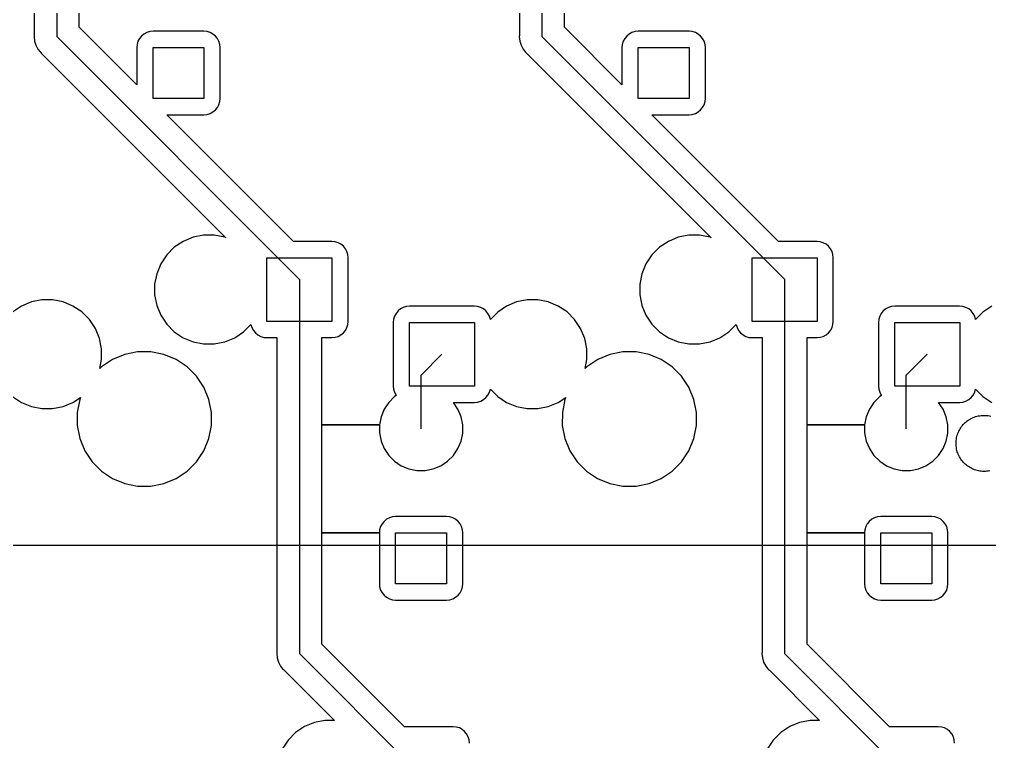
# Model space of a CAD drawing. Extents: x -29462 to 42578, y -23213 to 32194.
# Drawn here: x 19283 to 23516, y -16259 to -13109 of the extents above; entities that cross this region are included whole.
import ezdxf

# ---------------------------------------------------------------- set-up
doc = ezdxf.new("R2010")
doc.units = 0

msp = doc.modelspace()

# ---------------------------------------------------------------- linework, layer by layer
at = {"layer": 'Layer 1'}
for p, q in [((19445.9, -12170.7), (19445.9, -13184.1)), ((21562.6, -12170.7), (21562.6, -13184.1)), ((19347.8, -12380.5), (19347.8, -13179.4)), ((21464.4, -12380.5), (21464.4, -13179.4)), ((19544.472, -13143.572), (19544.4, -12760.6)), ((21661.072, -13143.572), (21661.1, -12760.6)), ((19795, -13394.1), (19544.472, -13143.572)), ((19852.0711, -13162.25467), (19838.7784, -13166.29044)), ((19865.9, -13160.9), (19852.0711, -13162.25467)), ((20088.07756, -13160.90576), (19865.9, -13160.9)), ((20101.93466, -13162.26043), (20088.07756, -13160.90576)), ((20115.22736, -13166.2962), (20101.93466, -13162.26043)), ((21911.6, -13394.1), (21661.072, -13143.572)), ((21968.6711, -13162.25467), (21955.3784, -13166.29044)), ((21982.5, -13160.9), (21968.6711, -13162.25467)), ((22204.77756, -13160.90576), (21982.5, -13160.9)), ((22218.63466, -13162.26043), (22204.77756, -13160.90576)), ((22231.92736, -13166.2962), (22218.63466, -13162.26043)), ((19347.8, -13179.4), (19347.320223, -13184.226)), ((19347.320223, -13184.226), (19349.239333, -13203.5018)), ((19349.239333, -13203.5018), (19354.855553, -13222.0438)), ((19445.9, -13184.1), (20504.23, -14242.43)), ((19800.42442, -13204.67264), (19796.38865, -13217.96534)), ((19806.97197, -13192.39594), (19800.42442, -13204.67264)), ((19815.7773, -13181.67154), (19806.97197, -13192.39594)), ((19826.53, -13172.83799), (19815.7773, -13181.67154)), ((19838.7784, -13166.29044), (19826.53, -13172.83799)), ((20127.47576, -13172.84375), (20115.22736, -13166.2962)), ((20138.22846, -13181.6773), (20127.47576, -13172.84375)), ((20147.03379, -13192.4017), (20138.22846, -13181.6773)), ((20153.58134, -13204.6784), (20147.03379, -13192.4017)), ((20157.61711, -13217.9711), (20153.58134, -13204.6784)), ((21464.4, -13179.4), (21463.920223, -13184.226)), ((21463.920223, -13184.226), (21465.839333, -13203.5018)), ((21465.839333, -13203.5018), (21471.455553, -13222.0438)), ((21562.6, -13184.1), (22620.93, -14242.43)), ((21917.02442, -13204.67264), (21912.98865, -13217.96534)), ((21923.57197, -13192.39594), (21917.02442, -13204.67264)), ((21932.3773, -13181.67154), (21923.57197, -13192.39594)), ((21943.13, -13172.83799), (21932.3773, -13181.67154)), ((21955.3784, -13166.29044), (21943.13, -13172.83799)), ((22244.17576, -13172.84375), (22231.92736, -13166.2962)), ((22254.92846, -13181.6773), (22244.17576, -13172.84375)), ((22263.73379, -13192.4017), (22254.92846, -13181.6773)), ((22270.28134, -13204.6784), (22263.73379, -13192.4017)), ((22274.31711, -13217.9711), (22270.28134, -13204.6784)), ((19354.855553, -13222.0438), (19363.971323, -13239.1182)), ((19363.971323, -13239.1182), (19373.199983, -13250.3506)), ((19795.00576, -13231.79424), (19795, -13394.1)), ((19796.38865, -13217.96534), (19795.00576, -13231.79424)), ((19865.9, -13454), (19865.9, -13231.8)), ((19865.9, -13231.8), (20088.1, -13231.8)), ((20088.1, -13231.8), (20088.1, -13454)), ((20159, -13231.8), (20157.61711, -13217.9711)), ((20159.02244, -13454.00576), (20159, -13231.8)), ((21471.455553, -13222.0438), (21480.571323, -13239.1182)), ((21480.571323, -13239.1182), (21489.799983, -13250.3506)), ((21911.60576, -13231.79424), (21911.6, -13394.1)), ((21912.98865, -13217.96534), (21911.60576, -13231.79424)), ((21982.5, -13454), (21982.5, -13231.8)), ((21982.5, -13231.8), (22204.7, -13231.8)), ((22204.7, -13231.8), (22204.7, -13454)), ((22275.7, -13231.8), (22274.31711, -13217.9711)), ((22275.62244, -13454.00576), (22275.7, -13231.8)), ((19373.199983, -13250.3506), (19373.2, -13250.4)), ((19373.2, -13250.4), (19376.27622, -13254.15355)), ((19376.27622, -13254.15355), (19380.02977, -13257.22977)), ((19380.02977, -13257.22977), (20184.10877, -14061.30877)), ((21489.799983, -13250.3506), (21489.8, -13250.4)), ((21489.8, -13250.4), (21492.87622, -13254.15355)), ((21492.87622, -13254.15355), (21496.62977, -13257.22977)), ((21496.62977, -13257.22977), (22300.70877, -14061.30877)), ((20088.1, -13454), (19865.9, -13454)), ((20157.63955, -13467.83466), (20159.02244, -13454.00576)), ((22204.7, -13454), (21982.5, -13454)), ((22274.23955, -13467.83466), (22275.62244, -13454.00576)), ((20138.2509, -13504.12846), (20147.05623, -13493.40406)), ((20147.05623, -13493.40406), (20153.60378, -13481.12736)), ((20153.60378, -13481.12736), (20157.63955, -13467.83466)), ((22254.8509, -13504.12846), (22263.65623, -13493.40406)), ((22263.65623, -13493.40406), (22270.20378, -13481.12736)), ((22270.20378, -13481.12736), (22274.23955, -13467.83466)), ((19925.853, -13524.953), (20088.1, -13524.9)), ((20478.5, -14077.6), (19925.853, -13524.953)), ((20088.1, -13524.9), (20101.9571, -13523.54533)), ((20101.9571, -13523.54533), (20115.2498, -13519.50956)), ((20115.2498, -13519.50956), (20127.4982, -13512.96201)), ((20127.4982, -13512.96201), (20138.2509, -13504.12846)), ((22042.453, -13524.953), (22204.7, -13524.9)), ((22595.1, -14077.6), (22042.453, -13524.953)), ((22204.7, -13524.9), (22218.5571, -13523.54533)), ((22218.5571, -13523.54533), (22231.8498, -13519.50956)), ((22231.8498, -13519.50956), (22244.0982, -13512.96201)), ((22244.0982, -13512.96201), (22254.8509, -13504.12846)), ((20086.6, -14050.1), (20040.7671, -14059.21577)), ((20133.39343, -14050.161), (20086.6, -14050.1)), ((20179.22633, -14059.27677), (20133.39343, -14050.161)), ((22203.3, -14050.1), (22157.4671, -14059.21577)), ((22249.99343, -14050.161), (22203.3, -14050.1)), ((22295.82633, -14059.27677), (22249.99343, -14050.161)), ((19997.6154, -14077.10867), (19958.7534, -14103.04487)), ((20040.7671, -14059.21577), (19997.6154, -14077.10867)), ((20184.10877, -14061.30877), (20179.22633, -14059.27677)), ((20646.10576, -14077.60576), (20478.5, -14077.6)), ((20659.93466, -14078.96043), (20646.10576, -14077.60576)), ((20673.22736, -14082.9962), (20659.93466, -14078.96043)), ((20685.50406, -14089.54375), (20673.22736, -14082.9962)), ((20696.22846, -14098.3773), (20685.50406, -14089.54375)), ((22114.3154, -14077.10867), (22075.4534, -14103.04487)), ((22157.4671, -14059.21577), (22114.3154, -14077.10867)), ((22300.70877, -14061.30877), (22295.82633, -14059.27677)), ((22762.80576, -14077.60576), (22595.1, -14077.6)), ((22776.63466, -14078.96043), (22762.80576, -14077.60576)), ((22789.92736, -14082.9962), (22776.63466, -14078.96043)), ((22802.20406, -14089.54375), (22789.92736, -14082.9962)), ((22812.92846, -14098.3773), (22802.20406, -14089.54375)), ((19925.7052, -14136.09307), (19899.7408, -14174.95507)), ((19958.7534, -14103.04487), (19925.7052, -14136.09307)), ((20705.06201, -14109.13), (20696.22846, -14098.3773)), ((20711.60956, -14121.3784), (20705.06201, -14109.13)), ((20715.64533, -14134.6711), (20711.60956, -14121.3784)), ((20717, -14148.5), (20715.64533, -14134.6711)), ((22042.4052, -14136.09307), (22016.4408, -14174.95507)), ((22075.4534, -14103.04487), (22042.4052, -14136.09307)), ((22821.76201, -14109.13), (22812.92846, -14098.3773)), ((22828.30956, -14121.3784), (22821.76201, -14109.13)), ((22832.34533, -14134.6711), (22828.30956, -14121.3784)), ((22833.7, -14148.5), (22832.34533, -14134.6711)), ((19899.7408, -14174.95507), (19881.8761, -14218.13507)), ((20362.8, -14426.2), (20362.8, -14148.5)), ((20362.8, -14148.5), (20646.1, -14148.5)), ((20646.1, -14148.5), (20646.1, -14426.2)), ((20716.99424, -14426.20576), (20717, -14148.5)), ((22016.4408, -14174.95507), (21998.5761, -14218.13507)), ((22479.4, -14426.2), (22479.4, -14148.5)), ((22479.4, -14148.5), (22762.8, -14148.5)), ((22762.8, -14148.5), (22762.8, -14426.2)), ((22833.69424, -14426.20576), (22833.7, -14148.5)), ((19881.8761, -14218.13507), (19872.76033, -14263.96797)), ((21998.5761, -14218.13507), (21989.46033, -14263.96797)), ((20504.3, -14242.5), (20504.3, -14287.3)), ((22620.9, -14242.5), (22620.9, -14287.3)), ((19872.76033, -14263.96797), (19872.8, -14310.7)), ((20504.3, -14287.3), (20504.3, -15874.8)), ((21989.46033, -14263.96797), (21989.4, -14310.7)), ((22620.9, -14287.3), (22620.9, -15874.8)), ((19335.2671, -14341.51577), (19292.1154, -14359.40867)), ((19381.1, -14332.4), (19335.2671, -14341.51577)), ((19427.83213, -14332.33203), (19381.1, -14332.4)), ((19473.66503, -14341.4478), (19427.83213, -14332.33203)), ((19516.84503, -14359.3407), (19473.66503, -14341.4478)), ((19872.8, -14310.7), (19881.91577, -14356.5329)), ((21451.8671, -14341.51577), (21408.7154, -14359.40867)), ((21497.7, -14332.4), (21451.8671, -14341.51577)), ((21544.43213, -14332.33203), (21497.7, -14332.4)), ((21590.26503, -14341.4478), (21544.43213, -14332.33203)), ((21633.44503, -14359.3407), (21590.26503, -14341.4478)), ((21989.4, -14310.7), (21998.51577, -14356.5329)), ((19292.1154, -14359.40867), (19253.2534, -14385.34487)), ((19555.67873, -14385.2769), (19516.84503, -14359.3407)), ((19588.72693, -14418.3251), (19555.67873, -14385.2769)), ((19881.91577, -14356.5329), (19899.78047, -14399.7129)), ((20934.8773, -14380.57154), (20926.04375, -14391.32424)), ((20945.6017, -14371.73799), (20934.8773, -14380.57154)), ((20957.8784, -14365.19044), (20945.6017, -14371.73799)), ((20971.1711, -14361.15467), (20957.8784, -14365.19044)), ((20985, -14359.8), (20971.1711, -14361.15467)), ((21268.281606, -14359.831975), (20985, -14359.8)), ((21282.110506, -14361.186645), (21268.281606, -14359.831975)), ((21295.431406, -14365.222415), (21282.110506, -14361.186645)), ((21307.679806, -14371.769965), (21295.431406, -14365.222415)), ((21318.432506, -14380.603515), (21307.679806, -14371.769965)), ((21327.237836, -14391.356215), (21318.432506, -14380.603515)), ((21369.8534, -14385.34487), (21337.8776, -14417.34887)), ((21408.7154, -14359.40867), (21369.8534, -14385.34487)), ((21672.27873, -14385.2769), (21633.44503, -14359.3407)), ((21705.32693, -14418.3251), (21672.27873, -14385.2769)), ((21998.51577, -14356.5329), (22016.38047, -14399.7129)), ((23051.4773, -14380.57154), (23042.64375, -14391.32424)), ((23062.2017, -14371.73799), (23051.4773, -14380.57154)), ((23074.4784, -14365.19044), (23062.2017, -14371.73799)), ((23087.7711, -14361.15467), (23074.4784, -14365.19044)), ((23101.6, -14359.8), (23087.7711, -14361.15467)), ((23384.981606, -14359.831975), (23101.6, -14359.8)), ((23398.810506, -14361.186645), (23384.981606, -14359.831975)), ((23412.131406, -14365.222415), (23398.810506, -14361.186645)), ((23424.379806, -14371.769965), (23412.131406, -14365.222415)), ((23435.132506, -14380.603515), (23424.379806, -14371.769965)), ((23443.937836, -14391.356215), (23435.132506, -14380.603515)), ((23486.5534, -14385.34487), (23454.5776, -14417.34887)), ((23525.4154, -14359.40867), (23486.5534, -14385.34487)), ((19614.69133, -14457.1871), (19588.72693, -14418.3251)), ((19899.78047, -14399.7129), (19925.74487, -14438.5749)), ((20646.1, -14426.2), (20362.8, -14426.2)), ((20715.63957, -14440.03466), (20716.99424, -14426.20576)), ((20914.10576, -14430.69424), (20914.1, -14708.5)), ((20915.46043, -14416.86534), (20914.10576, -14430.69424)), ((20919.4962, -14403.57264), (20915.46043, -14416.86534)), ((20926.04375, -14391.32424), (20919.4962, -14403.57264)), ((20985, -14708.5), (20985, -14430.7)), ((20985, -14430.7), (21268.3, -14430.7)), ((21268.3, -14430.7), (21268.3, -14708.5)), ((21333.785386, -14403.604615), (21327.237836, -14391.356215)), ((21337.821156, -14416.897315), (21333.785386, -14403.604615)), ((21337.8776, -14417.34887), (21337.821156, -14416.897315)), ((21731.29133, -14457.1871), (21705.32693, -14418.3251)), ((22016.38047, -14399.7129), (22042.34487, -14438.5749)), ((22762.8, -14426.2), (22479.4, -14426.2)), ((22832.33957, -14440.03466), (22833.69424, -14426.20576)), ((23032.06043, -14416.86534), (23030.70576, -14430.69424)), ((23030.70576, -14430.69424), (23030.8, -14708.5)), ((23036.0962, -14403.57264), (23032.06043, -14416.86534)), ((23042.64375, -14391.32424), (23036.0962, -14403.57264)), ((23101.6, -14708.5), (23101.6, -14430.7)), ((23101.6, -14430.7), (23385, -14430.7)), ((23385, -14430.7), (23385, -14708.5)), ((23450.485386, -14403.604615), (23443.937836, -14391.356215)), ((23454.521156, -14416.897315), (23450.485386, -14403.604615)), ((23454.5776, -14417.34887), (23454.521156, -14416.897315)), ((19632.58423, -14500.3671), (19614.69133, -14457.1871)), ((19925.74487, -14438.5749), (19958.79307, -14471.5949)), ((19958.79307, -14471.5949), (19997.65507, -14497.5593)), ((20222.4129, -14497.59133), (20261.2466, -14471.62693)), ((20261.2466, -14471.62693), (20293.2224, -14439.65113)), ((20293.2224, -14439.65113), (20293.278844, -14440.102685)), ((20293.278844, -14440.102685), (20297.314614, -14453.395385)), ((20297.314614, -14453.395385), (20303.862164, -14465.643785)), ((20303.862164, -14465.643785), (20312.667494, -14476.396485)), ((20696.2227, -14476.32846), (20705.05625, -14465.57576)), ((20705.05625, -14465.57576), (20711.6038, -14453.32736)), ((20711.6038, -14453.32736), (20715.63957, -14440.03466)), ((21749.18423, -14500.3671), (21731.29133, -14457.1871)), ((22042.34487, -14438.5749), (22075.39307, -14471.5949)), ((22075.39307, -14471.5949), (22114.25507, -14497.5593)), ((22339.0129, -14497.59133), (22377.8466, -14471.62693)), ((22377.8466, -14471.62693), (22409.8224, -14439.65113)), ((22409.8224, -14439.65113), (22409.878844, -14440.102685)), ((22409.878844, -14440.102685), (22413.914614, -14453.395385)), ((22413.914614, -14453.395385), (22420.462164, -14465.643785)), ((22420.462164, -14465.643785), (22429.267494, -14476.396485)), ((22812.9227, -14476.32846), (22821.75625, -14465.57576)), ((22821.75625, -14465.57576), (22828.3038, -14453.32736)), ((22828.3038, -14453.32736), (22832.33957, -14440.03466)), ((19641.7, -14546.2), (19632.58423, -14500.3671)), ((19997.65507, -14497.5593), (20040.80677, -14515.4522)), ((20040.80677, -14515.4522), (20086.63967, -14524.56797)), ((20133.4, -14524.6), (20179.2329, -14515.48423)), ((20179.2329, -14515.48423), (20222.4129, -14497.59133)), ((20312.667494, -14476.396485), (20323.420194, -14485.201815)), ((20323.420194, -14485.201815), (20335.668594, -14491.777585)), ((20335.668594, -14491.777585), (20348.989494, -14495.813355)), ((20348.989494, -14495.813355), (20362.818394, -14497.168025)), ((20362.818394, -14497.168025), (20406.1, -14497.1)), ((20406.1, -14497.1), (20406.1, -15870)), ((20602.8, -14877.2), (20602.8, -14497.1)), ((20602.8, -14497.1), (20646.1, -14497.1)), ((20646.1, -14497.1), (20659.9289, -14495.74533)), ((20659.9289, -14495.74533), (20673.2216, -14491.70956)), ((20673.2216, -14491.70956), (20685.4983, -14485.13379)), ((20685.4983, -14485.13379), (20696.2227, -14476.32846)), ((21758.3, -14546.2), (21749.18423, -14500.3671)), ((22114.25507, -14497.5593), (22157.40677, -14515.4522)), ((22157.40677, -14515.4522), (22203.23967, -14524.56797)), ((22250, -14524.6), (22295.8329, -14515.48423)), ((22295.8329, -14515.48423), (22339.0129, -14497.59133)), ((22429.267494, -14476.396485), (22440.020194, -14485.201815)), ((22440.020194, -14485.201815), (22452.268594, -14491.777585)), ((22452.268594, -14491.777585), (22465.589494, -14495.813355)), ((22465.589494, -14495.813355), (22479.418394, -14497.168025)), ((22479.418394, -14497.168025), (22522.8, -14497.1)), ((22522.8, -14497.1), (22522.8, -15870)), ((22719.4, -14877.2), (22719.4, -14497.1)), ((22719.4, -14497.1), (22762.8, -14497.1)), ((22762.8, -14497.1), (22776.6289, -14495.74533)), ((22776.6289, -14495.74533), (22789.9216, -14491.70956)), ((22789.9216, -14491.70956), (22802.1983, -14485.13379)), ((22802.1983, -14485.13379), (22812.9227, -14476.32846)), ((19641.64592, -14592.92314), (19641.7, -14546.2)), ((19798.9, -14559), (19742.3427, -14570.2607)), ((19856.5659, -14559.0377), (19798.9, -14559)), ((19913.1232, -14570.2984), (19856.5659, -14559.0377)), ((20086.63967, -14524.56797), (20133.4, -14524.6)), ((21758.34592, -14592.92314), (21758.3, -14546.2)), ((21915.6, -14559), (21859.0427, -14570.2607)), ((21973.2659, -14559.0377), (21915.6, -14559)), ((22029.8232, -14570.2984), (21973.2659, -14559.0377)), ((22203.23967, -14524.56797), (22250, -14524.6)), ((19633.96948, -14631.53114), (19641.64592, -14592.92314)), ((19689.0592, -14592.3305), (19641.1097, -14624.3627)), ((19742.3427, -14570.2607), (19689.0592, -14592.3305)), ((19966.4067, -14592.3682), (19913.1232, -14570.2984)), ((20014.3562, -14624.4004), (19966.4067, -14592.3682)), ((21035.1, -14660.7), (21126.5399, -14569.5423)), ((21750.66948, -14631.53114), (21758.34592, -14592.92314)), ((21805.7592, -14592.3305), (21757.8097, -14624.3627)), ((21859.0427, -14570.2607), (21805.7592, -14592.3305)), ((22083.1067, -14592.3682), (22029.8232, -14570.2984)), ((22131.0562, -14624.4004), (22083.1067, -14592.3682)), ((23151.8, -14660.7), (23243.2399, -14569.5423)), ((19641.1097, -14624.3627), (19633.96948, -14631.53114)), ((20055.1373, -14665.1815), (20014.3562, -14624.4004)), ((21757.8097, -14624.3627), (21750.66948, -14631.53114)), ((22171.8373, -14665.1815), (22131.0562, -14624.4004)), ((20087.1695, -14713.1592), (20055.1373, -14665.1815)), ((21035.1, -14895), (21035.1, -14660.7)), ((22203.8695, -14713.1592), (22171.8373, -14665.1815)), ((23151.8, -14895), (23151.8, -14660.7)), ((20109.2393, -14766.4145), (20087.1695, -14713.1592)), ((20914.1, -14708.5), (20915.45467, -14722.3289)), ((20915.45467, -14722.3289), (20919.49044, -14735.6216)), ((21268.3, -14708.5), (20985, -14708.5)), ((21333.80378, -14735.62736), (21337.83955, -14722.33466)), ((21337.83955, -14722.33466), (21337.895994, -14721.883105)), ((21337.895994, -14721.883105), (21369.871794, -14753.858905)), ((22225.9393, -14766.4145), (22203.8695, -14713.1592)), ((23030.8, -14708.5), (23032.15467, -14722.3289)), ((23032.15467, -14722.3289), (23036.19044, -14735.6216)), ((23385, -14708.5), (23101.6, -14708.5)), ((23450.50378, -14735.62736), (23454.53955, -14722.33466)), ((23454.53955, -14722.33466), (23454.595994, -14721.883105)), ((23454.595994, -14721.883105), (23486.571794, -14753.858905)), ((19253.171794, -14753.858905), (19292.033794, -14779.823305)), ((19516.8129, -14779.79133), (19549.8329, -14757.72153)), ((19546.24868, -14766.38575), (19534.98798, -14822.97125)), ((19549.8329, -14757.72153), (19546.24868, -14766.38575)), ((20120.5, -14823), (20109.2393, -14766.4145)), ((20919.518665, -14754.05066), (20894.231565, -14779.36596)), ((20919.49044, -14735.6216), (20926.03799, -14747.87)), ((20926.997545, -14749.05533), (20919.518665, -14754.05066)), ((20926.03799, -14747.87), (20926.997545, -14749.05533)), ((21295.4498, -14774.00956), (21307.6982, -14767.43379)), ((21307.6982, -14767.43379), (21318.4509, -14758.62846)), ((21318.4509, -14758.62846), (21327.25623, -14747.87576)), ((21327.25623, -14747.87576), (21333.80378, -14735.62736)), ((21369.871794, -14753.858905), (21408.733794, -14779.823305)), ((21633.5129, -14779.79133), (21666.5329, -14757.72153)), ((21662.94868, -14766.38575), (21651.68798, -14822.97125)), ((21666.5329, -14757.72153), (21662.94868, -14766.38575)), ((22237.2, -14823), (22225.9393, -14766.4145)), ((23036.218665, -14754.05066), (23010.931565, -14779.36596)), ((23036.19044, -14735.6216), (23042.73799, -14747.87)), ((23043.697545, -14749.05533), (23036.218665, -14754.05066)), ((23042.73799, -14747.87), (23043.697545, -14749.05533)), ((23412.1498, -14774.00956), (23424.3982, -14767.43379)), ((23424.3982, -14767.43379), (23435.1509, -14758.62846)), ((23435.1509, -14758.62846), (23443.95623, -14747.87576)), ((23443.95623, -14747.87576), (23450.50378, -14735.62736)), ((23486.571794, -14753.858905), (23525.433794, -14779.823305)), ((19292.033794, -14779.823305), (19335.185494, -14797.716205)), ((19335.185494, -14797.716205), (19381.018394, -14806.831975)), ((19381.018394, -14806.831975), (19427.8, -14806.8)), ((19427.8, -14806.8), (19473.6329, -14797.68423)), ((19473.6329, -14797.68423), (19516.8129, -14779.79133)), ((20874.334865, -14809.11216), (20860.647065, -14842.16036)), ((20894.231565, -14779.36596), (20874.334865, -14809.11216)), ((21196.34132, -14809.0434), (21176.47292, -14779.3254)), ((21176.47292, -14779.3254), (21268.3, -14779.4)), ((21210.02912, -14842.0916), (21196.34132, -14809.0434)), ((21268.3, -14779.4), (21282.1289, -14778.04533)), ((21282.1289, -14778.04533), (21295.4498, -14774.00956)), ((21408.733794, -14779.823305), (21451.885494, -14797.716205)), ((21451.885494, -14797.716205), (21497.718394, -14806.831975)), ((21497.718394, -14806.831975), (21544.5, -14806.8)), ((21544.5, -14806.8), (21590.3329, -14797.68423)), ((21590.3329, -14797.68423), (21633.5129, -14779.79133)), ((22991.034865, -14809.11216), (22977.347065, -14842.16036)), ((23010.931565, -14779.36596), (22991.034865, -14809.11216)), ((23312.94132, -14809.0434), (23293.07292, -14779.3254)), ((23293.07292, -14779.3254), (23385, -14779.4)), ((23326.62912, -14842.0916), (23312.94132, -14809.0434)), ((23385, -14779.4), (23398.8289, -14778.04533)), ((23398.8289, -14778.04533), (23412.1498, -14774.00956)), ((19534.98798, -14822.97125), (19535, -14880.6)), ((20120.5341, -14880.666), (20120.5, -14823)), ((20860.647065, -14842.16036), (20853.647955, -14877.26876)), ((21217, -14877.2), (21210.02912, -14842.0916)), ((21651.68798, -14822.97125), (21651.6, -14880.6)), ((22237.2341, -14880.666), (22237.2, -14823)), ((22977.347065, -14842.16036), (22970.347955, -14877.26876)), ((23333.6, -14877.2), (23326.62912, -14842.0916)), ((23422.741417, -14857.029133), (23427.682579, -14853.845202)), ((23427.682579, -14853.845202), (23432.782982, -14850.896065)), ((23432.782982, -14850.896065), (23438.035009, -14848.189365)), ((23438.035009, -14848.189365), (23443.431046, -14845.732747)), ((23443.431046, -14845.732747), (23448.963478, -14843.533855)), ((23448.963478, -14843.533855), (23454.62469, -14841.600331)), ((23454.62469, -14841.600331), (23460.407066, -14839.939821)), ((23460.407066, -14839.939821), (23466.302991, -14838.559968)), ((23466.302991, -14838.559968), (23472.304851, -14837.468415)), ((23472.304851, -14837.468415), (23478.405029, -14836.672807)), ((23478.405029, -14836.672807), (23484.595912, -14836.180788)), ((23484.595912, -14836.180788), (23490.869884, -14836)), ((23490.869884, -14836), (23490.87, -14836)), ((23490.87, -14836), (23491.271884, -14836)), ((23491.271884, -14836), (23497.333901, -14836.149235)), ((23497.333901, -14836.149235), (23503.354808, -14836.596262)), ((23503.354808, -14836.596262), (23509.324578, -14837.33693)), ((23509.324578, -14837.33693), (23515.233187, -14838.367087)), ((23515.233187, -14838.367087), (23521.070611, -14839.682581)), ((19535, -14880.6), (19546.2607, -14937.1573)), ((20109.2734, -14937.2233), (20120.5341, -14880.666)), ((20602.8, -15348.5), (20602.8, -14877.2)), ((20602.8, -14877.2), (20853.6, -14877.2)), ((20853.647955, -14877.26876), (20602.8, -14877.2)), ((20853.6, -14877.2), (20853.6, -14913)), ((21216.97348, -14913.02662), (21217, -14877.2)), ((21651.6, -14880.6), (21662.8607, -14937.1573)), ((22225.9734, -14937.2233), (22237.2341, -14880.666)), ((22719.4, -15348.5), (22719.4, -14877.2)), ((22719.4, -14877.2), (22970.3, -14877.2)), ((22970.347955, -14877.26876), (22719.4, -14877.2)), ((22970.3, -14877.2), (22970.3, -14913)), ((23333.67348, -14913.02662), (23333.6, -14877.2)), ((23383.763328, -14900.100472), (23386.693257, -14894.989011)), ((23386.693257, -14894.989011), (23389.858578, -14890.035906)), ((23389.858578, -14890.035906), (23393.251675, -14885.248801)), ((23393.251675, -14885.248801), (23396.864933, -14880.635339)), ((23396.864933, -14880.635339), (23400.690737, -14876.203165)), ((23400.690737, -14876.203165), (23404.721472, -14871.959921)), ((23404.721472, -14871.959921), (23408.949522, -14867.913252)), ((23408.949522, -14867.913252), (23413.367274, -14864.070802)), ((23413.367274, -14864.070802), (23417.96711, -14860.440214)), ((23417.96711, -14860.440214), (23422.741417, -14857.029133)), ((19546.2607, -14937.1573), (19568.3305, -14990.4408)), ((20087.2036, -14990.5068), (20109.2734, -14937.2233)), ((20853.6, -14913), (20860.59911, -14948.1084)), ((21210.0026, -14948.13502), (21216.97348, -14913.02662)), ((21662.8607, -14937.1573), (21684.9305, -14990.4408)), ((22203.9036, -14990.5068), (22225.9734, -14937.2233)), ((22970.3, -14913), (22977.29911, -14948.1084)), ((23326.7026, -14948.13502), (23333.67348, -14913.02662)), ((23369.711795, -14945.775703), (23370.48445, -14939.672574)), ((23370.48445, -14939.672574), (23371.553416, -14933.666651)), ((23371.553416, -14933.666651), (23372.91108, -14927.765576)), ((23372.91108, -14927.765576), (23374.549826, -14921.976994)), ((23374.549826, -14921.976994), (23376.462039, -14916.308549)), ((23376.462039, -14916.308549), (23378.640104, -14910.767884)), ((23378.640104, -14910.767884), (23381.076405, -14905.362644)), ((23381.076405, -14905.362644), (23383.763328, -14900.100472)), ((20860.59911, -14948.1084), (20874.28691, -14981.1566)), ((20874.28691, -14981.1566), (20894.18361, -15010.9028)), ((21176.4181, -15010.92942), (21196.3148, -14981.18322)), ((21196.3148, -14981.18322), (21210.0026, -14948.13502)), ((22977.29911, -14948.1084), (22990.98691, -14981.1566)), ((22990.98691, -14981.1566), (23010.88361, -15010.9028)), ((23293.1181, -15010.92942), (23313.0148, -14981.18322)), ((23313.0148, -14981.18322), (23326.7026, -14948.13502)), ((23369.085884, -14958.243), (23369.243068, -14951.968393)), ((23369.246693, -14964.529857), (23369.085884, -14958.243)), ((23369.243068, -14951.968393), (23369.711795, -14945.775703)), ((23369.720177, -14970.734158), (23369.246693, -14964.529857)), ((23370.498665, -14976.848232), (23369.720177, -14970.734158)), ((23371.574487, -14982.864407), (23370.498665, -14976.848232)), ((23372.939971, -14988.775014), (23371.574487, -14982.864407)), ((19568.3305, -14990.4408), (19600.3627, -15038.4185)), ((20055.1714, -15038.4845), (20087.2036, -14990.5068)), ((20894.18361, -15010.9028), (20919.47071, -15036.2181)), ((21151.131, -15036.24472), (21176.4181, -15010.92942)), ((21684.9305, -14990.4408), (21716.9627, -15038.4185)), ((22171.8714, -15038.4845), (22203.9036, -14990.5068)), ((23010.88361, -15010.9028), (23036.17071, -15036.2181)), ((23267.831, -15036.24472), (23293.1181, -15010.92942)), ((23374.587447, -14994.572382), (23372.939971, -14988.775014)), ((23376.509245, -15000.248839), (23374.587447, -14994.572382)), ((23378.697694, -15005.796717), (23376.509245, -15000.248839)), ((23381.145123, -15011.208343), (23378.697694, -15005.796717)), ((23383.843861, -15016.476048), (23381.145123, -15011.208343)), ((23386.786238, -15021.59216), (23383.843861, -15016.476048)), ((23389.964582, -15026.549009), (23386.786238, -15021.59216)), ((19600.3627, -15038.4185), (19641.1438, -15079.1714)), ((20014.3903, -15079.2374), (20055.1714, -15038.4845)), ((20919.47071, -15036.2181), (20949.21691, -15056.0865)), ((20949.21691, -15056.0865), (20982.29331, -15069.8025)), ((21088.3084, -15069.82912), (21121.3848, -15056.11312)), ((21121.3848, -15056.11312), (21151.131, -15036.24472)), ((21716.9627, -15038.4185), (21757.7438, -15079.1714)), ((22131.0903, -15079.2374), (22171.8714, -15038.4845)), ((23036.17071, -15036.2181), (23065.91691, -15056.0865)), ((23065.91691, -15056.0865), (23098.99331, -15069.8025)), ((23205.0084, -15069.82912), (23238.0848, -15056.11312)), ((23238.0848, -15056.11312), (23267.831, -15036.24472)), ((23393.371224, -15031.338925), (23389.964582, -15026.549009)), ((23396.998493, -15035.954236), (23393.371224, -15031.338925)), ((23400.838717, -15040.387273), (23396.998493, -15035.954236)), ((23404.884227, -15044.630364), (23400.838717, -15040.387273)), ((23409.127351, -15048.675839), (23404.884227, -15044.630364)), ((23413.560419, -15052.516027), (23409.127351, -15048.675839)), ((23418.17576, -15056.143258), (23413.560419, -15052.516027)), ((23422.965704, -15059.549861), (23418.17576, -15056.143258)), ((23427.922579, -15062.728165), (23422.965704, -15059.549861)), ((23433.038715, -15065.6705), (23427.922579, -15062.728165)), ((23438.306442, -15068.369195), (23433.038715, -15065.6705)), ((19641.1438, -15079.1714), (19689.0933, -15111.2318)), ((19966.4408, -15111.2978), (20014.3903, -15079.2374)), ((20982.29331, -15069.8025), (21017.37351, -15076.77338)), ((21017.37351, -15076.77338), (21053.2, -15076.8)), ((21053.2, -15076.8), (21088.3084, -15069.82912)), ((21757.7438, -15079.1714), (21805.6933, -15111.2318)), ((22083.1408, -15111.2978), (22131.0903, -15079.2374)), ((23098.99331, -15069.8025), (23134.07351, -15076.77338)), ((23134.07351, -15076.77338), (23169.9, -15076.8)), ((23169.9, -15076.8), (23205.0084, -15069.82912)), ((23443.718088, -15070.816579), (23438.306442, -15068.369195)), ((23449.265984, -15073.004982), (23443.718088, -15070.816579)), ((23454.942457, -15074.926734), (23449.265984, -15073.004982)), ((23460.739839, -15076.574163), (23454.942457, -15074.926734)), ((23466.650457, -15077.939599), (23460.739839, -15076.574163)), ((23472.666641, -15079.015371), (23466.650457, -15077.939599)), ((23478.780721, -15079.793809), (23472.666641, -15079.015371)), ((23484.985025, -15080.267242), (23478.780721, -15079.793809)), ((23491.271884, -15080.428), (23484.985025, -15080.267242)), ((23497.560865, -15080.270074), (23491.271884, -15080.428)), ((23503.767356, -15079.79924), (23497.560865, -15080.270074)), ((23509.883677, -15079.023172), (23503.767356, -15079.79924)), ((23515.902151, -15077.949547), (23509.883677, -15079.023172)), ((19689.0933, -15111.2318), (19742.3768, -15133.3016)), ((19742.3768, -15133.3016), (19798.9341, -15144.534)), ((19798.9341, -15144.534), (19856.6, -15144.6)), ((19856.6, -15144.6), (19913.1573, -15133.3676)), ((19913.1573, -15133.3676), (19966.4408, -15111.2978)), ((21805.6933, -15111.2318), (21858.9768, -15133.3016)), ((21858.9768, -15133.3016), (21915.5341, -15144.534)), ((21915.5341, -15144.534), (21973.3, -15144.6)), ((21973.3, -15144.6), (22029.8573, -15133.3676)), ((22029.8573, -15133.3676), (22083.1408, -15111.2978)), ((20910.3711, -15278.95467), (20897.0784, -15282.99044)), ((20924.2, -15277.6), (20910.3711, -15278.95467)), ((21146.37756, -15277.60576), (20924.2, -15277.6)), ((21160.23466, -15278.96043), (21146.37756, -15277.60576)), ((21173.52736, -15282.9962), (21160.23466, -15278.96043)), ((23027.0711, -15278.95467), (23013.7784, -15282.99044)), ((23040.9, -15277.6), (23027.0711, -15278.95467)), ((23263.07756, -15277.60576), (23040.9, -15277.6)), ((23276.93466, -15278.96043), (23263.07756, -15277.60576)), ((23290.22736, -15282.9962), (23276.93466, -15278.96043)), ((20858.72442, -15321.37264), (20854.68865, -15334.66534)), ((20865.27197, -15309.09594), (20858.72442, -15321.37264)), ((20874.0773, -15298.37154), (20865.27197, -15309.09594)), ((20884.83, -15289.53799), (20874.0773, -15298.37154)), ((20897.0784, -15282.99044), (20884.83, -15289.53799)), ((21185.77576, -15289.54375), (21173.52736, -15282.9962)), ((21196.52846, -15298.3773), (21185.77576, -15289.54375)), ((21205.33379, -15309.1017), (21196.52846, -15298.3773)), ((21211.88134, -15321.3784), (21205.33379, -15309.1017)), ((21215.91711, -15334.6711), (21211.88134, -15321.3784)), ((22975.42442, -15321.37264), (22971.38865, -15334.66534)), ((22981.97197, -15309.09594), (22975.42442, -15321.37264)), ((22990.7773, -15298.37154), (22981.97197, -15309.09594)), ((23001.53, -15289.53799), (22990.7773, -15298.37154)), ((23013.7784, -15282.99044), (23001.53, -15289.53799)), ((23302.47576, -15289.54375), (23290.22736, -15282.9962)), ((23313.22846, -15298.3773), (23302.47576, -15289.54375)), ((23322.03379, -15309.1017), (23313.22846, -15298.3773)), ((23328.58134, -15321.3784), (23322.03379, -15309.1017)), ((23332.61711, -15334.6711), (23328.58134, -15321.3784)), ((20602.785, -15834.085), (20602.8, -15348.5)), ((20853.30576, -15348.49424), (20602.8, -15348.5)), ((20602.8, -15348.5), (20853.3, -15348.5)), ((20853.3, -15348.5), (20853.3, -15570.7)), ((20854.68865, -15334.66534), (20853.30576, -15348.49424)), ((20924.2, -15570.7), (20924.2, -15348.5)), ((20924.2, -15348.5), (21146.4, -15348.5)), ((21146.4, -15348.5), (21146.4, -15570.7)), ((21217.3, -15348.5), (21215.91711, -15334.6711)), ((21217.32244, -15570.70576), (21217.3, -15348.5)), ((22970.00576, -15348.49424), (22719.4, -15348.5)), ((22719.485, -15834.085), (22719.4, -15348.5)), ((22719.4, -15348.5), (22970, -15348.5)), ((22970, -15348.5), (22970, -15570.7)), ((22971.38865, -15334.66534), (22970.00576, -15348.49424)), ((23040.9, -15570.7), (23040.9, -15348.5)), ((23040.9, -15348.5), (23263.1, -15348.5)), ((23263.1, -15348.5), (23263.1, -15570.7)), ((23334, -15348.5), (23332.61711, -15334.6711)), ((23334.02244, -15570.70576), (23334, -15348.5)), ((4404.28, -15402.5), (42577.9, -15402.5)), ((20853.3, -15570.7), (20854.68289, -15584.5289)), ((21146.4, -15570.7), (20924.2, -15570.7)), ((21215.93955, -15584.53466), (21217.32244, -15570.70576)), ((22970, -15570.7), (22971.38289, -15584.5289)), ((23263.1, -15570.7), (23040.9, -15570.7)), ((23332.63955, -15584.53466), (23334.02244, -15570.70576)), ((20854.68289, -15584.5289), (20858.71866, -15597.8216)), ((20858.71866, -15597.8216), (20865.26621, -15610.0983)), ((20865.26621, -15610.0983), (20874.07154, -15620.8227)), ((21196.5509, -15620.82846), (21205.35623, -15610.10406)), ((21205.35623, -15610.10406), (21211.90378, -15597.82736)), ((21211.90378, -15597.82736), (21215.93955, -15584.53466)), ((22971.38289, -15584.5289), (22975.41866, -15597.8216)), ((22975.41866, -15597.8216), (22981.96621, -15610.0983)), ((22981.96621, -15610.0983), (22990.77154, -15620.8227)), ((23313.2509, -15620.82846), (23322.05623, -15610.10406)), ((23322.05623, -15610.10406), (23328.60378, -15597.82736)), ((23328.60378, -15597.82736), (23332.63955, -15584.53466)), ((20874.07154, -15620.8227), (20884.82424, -15629.65625)), ((20884.82424, -15629.65625), (20897.07264, -15636.2038)), ((20897.07264, -15636.2038), (20910.36534, -15640.23957)), ((20910.36534, -15640.23957), (20924.19424, -15641.59424)), ((20924.19424, -15641.59424), (21146.4, -15641.6)), ((21146.4, -15641.6), (21160.2571, -15640.24533)), ((21160.2571, -15640.24533), (21173.5498, -15636.20956)), ((21173.5498, -15636.20956), (21185.7982, -15629.66201)), ((21185.7982, -15629.66201), (21196.5509, -15620.82846)), ((22990.77154, -15620.8227), (23001.52424, -15629.65625)), ((23001.52424, -15629.65625), (23013.77264, -15636.2038)), ((23013.77264, -15636.2038), (23027.06534, -15640.23957)), ((23027.06534, -15640.23957), (23040.89424, -15641.59424)), ((23040.89424, -15641.59424), (23263.1, -15641.6)), ((23263.1, -15641.6), (23276.9571, -15640.24533)), ((23276.9571, -15640.24533), (23290.2498, -15636.20956)), ((23290.2498, -15636.20956), (23302.4982, -15629.66201)), ((23302.4982, -15629.66201), (23313.2509, -15620.82846)), ((20406.1, -15870), (20405.620223, -15874.826)), ((20962.9, -16194.2), (20602.785, -15834.085)), ((22522.8, -15870), (22522.320223, -15874.826)), ((23079.6, -16194.2), (22719.485, -15834.085)), ((20405.620223, -15874.826), (20407.539333, -15894.13)), ((20407.539333, -15894.13), (20413.155553, -15912.6438)), ((20413.155553, -15912.6438), (20422.271323, -15929.7465)), ((20504.3, -15874.8), (21033.466, -16403.966)), ((22522.320223, -15874.826), (22524.239333, -15894.13)), ((22524.239333, -15894.13), (22529.855553, -15912.6438)), ((22529.855553, -15912.6438), (22538.971323, -15929.7465)), ((22620.9, -15874.8), (23150.066, -16403.966)), ((20422.271323, -15929.7465), (20431.499983, -15940.9507)), ((20431.499983, -15940.9507), (20431.5, -15941)), ((20431.5, -15941), (20434.57622, -15944.75355)), ((20434.57622, -15944.75355), (20438.32977, -15947.82977)), ((20438.32977, -15947.82977), (20657.30577, -16166.83377)), ((22538.971323, -15929.7465), (22548.199983, -15940.9507)), ((22548.199983, -15940.9507), (22548.2, -15941)), ((22548.2, -15941), (22551.27622, -15944.75355)), ((22551.27622, -15944.75355), (22555.02977, -15947.82977)), ((22555.02977, -15947.82977), (22774.00577, -16166.83377)), ((20615.8, -16166.8), (20569.9671, -16175.91577)), ((20657.30577, -16166.83377), (20615.8, -16166.8)), ((22732.4, -16166.8), (22686.5671, -16175.91577)), ((22774.00577, -16166.83377), (22732.4, -16166.8)), ((20526.8154, -16193.80867), (20487.9534, -16219.74487)), ((20569.9671, -16175.91577), (20526.8154, -16193.80867)), ((21175.30576, -16194.20576), (20962.9, -16194.2)), ((21189.13466, -16195.56043), (21175.30576, -16194.20576)), ((21202.42736, -16199.5962), (21189.13466, -16195.56043)), ((21214.70406, -16206.14375), (21202.42736, -16199.5962)), ((21225.42846, -16214.9773), (21214.70406, -16206.14375)), ((22643.4154, -16193.80867), (22604.5534, -16219.74487)), ((22686.5671, -16175.91577), (22643.4154, -16193.80867)), ((23291.90576, -16194.20576), (23079.6, -16194.2)), ((23305.73466, -16195.56043), (23291.90576, -16194.20576)), ((23319.02736, -16199.5962), (23305.73466, -16195.56043)), ((23331.30406, -16206.14375), (23319.02736, -16199.5962)), ((23342.02846, -16214.9773), (23331.30406, -16206.14375)), ((20454.9052, -16252.79307), (20428.9408, -16291.65507)), ((20487.9534, -16219.74487), (20454.9052, -16252.79307)), ((21234.26201, -16225.73), (21225.42846, -16214.9773)), ((21240.80956, -16237.9784), (21234.26201, -16225.73)), ((21244.84533, -16251.2711), (21240.80956, -16237.9784)), ((21246.2, -16265.1), (21244.84533, -16251.2711)), ((22571.5052, -16252.79307), (22545.5408, -16291.65507)), ((22604.5534, -16219.74487), (22571.5052, -16252.79307)), ((23350.86201, -16225.73), (23342.02846, -16214.9773)), ((23357.40956, -16237.9784), (23350.86201, -16225.73)), ((23361.44533, -16251.2711), (23357.40956, -16237.9784)), ((23362.8, -16265.1), (23361.44533, -16251.2711))]:
    msp.add_line(p, q, dxfattribs=at)

doc.saveas('drawing.dxf')
